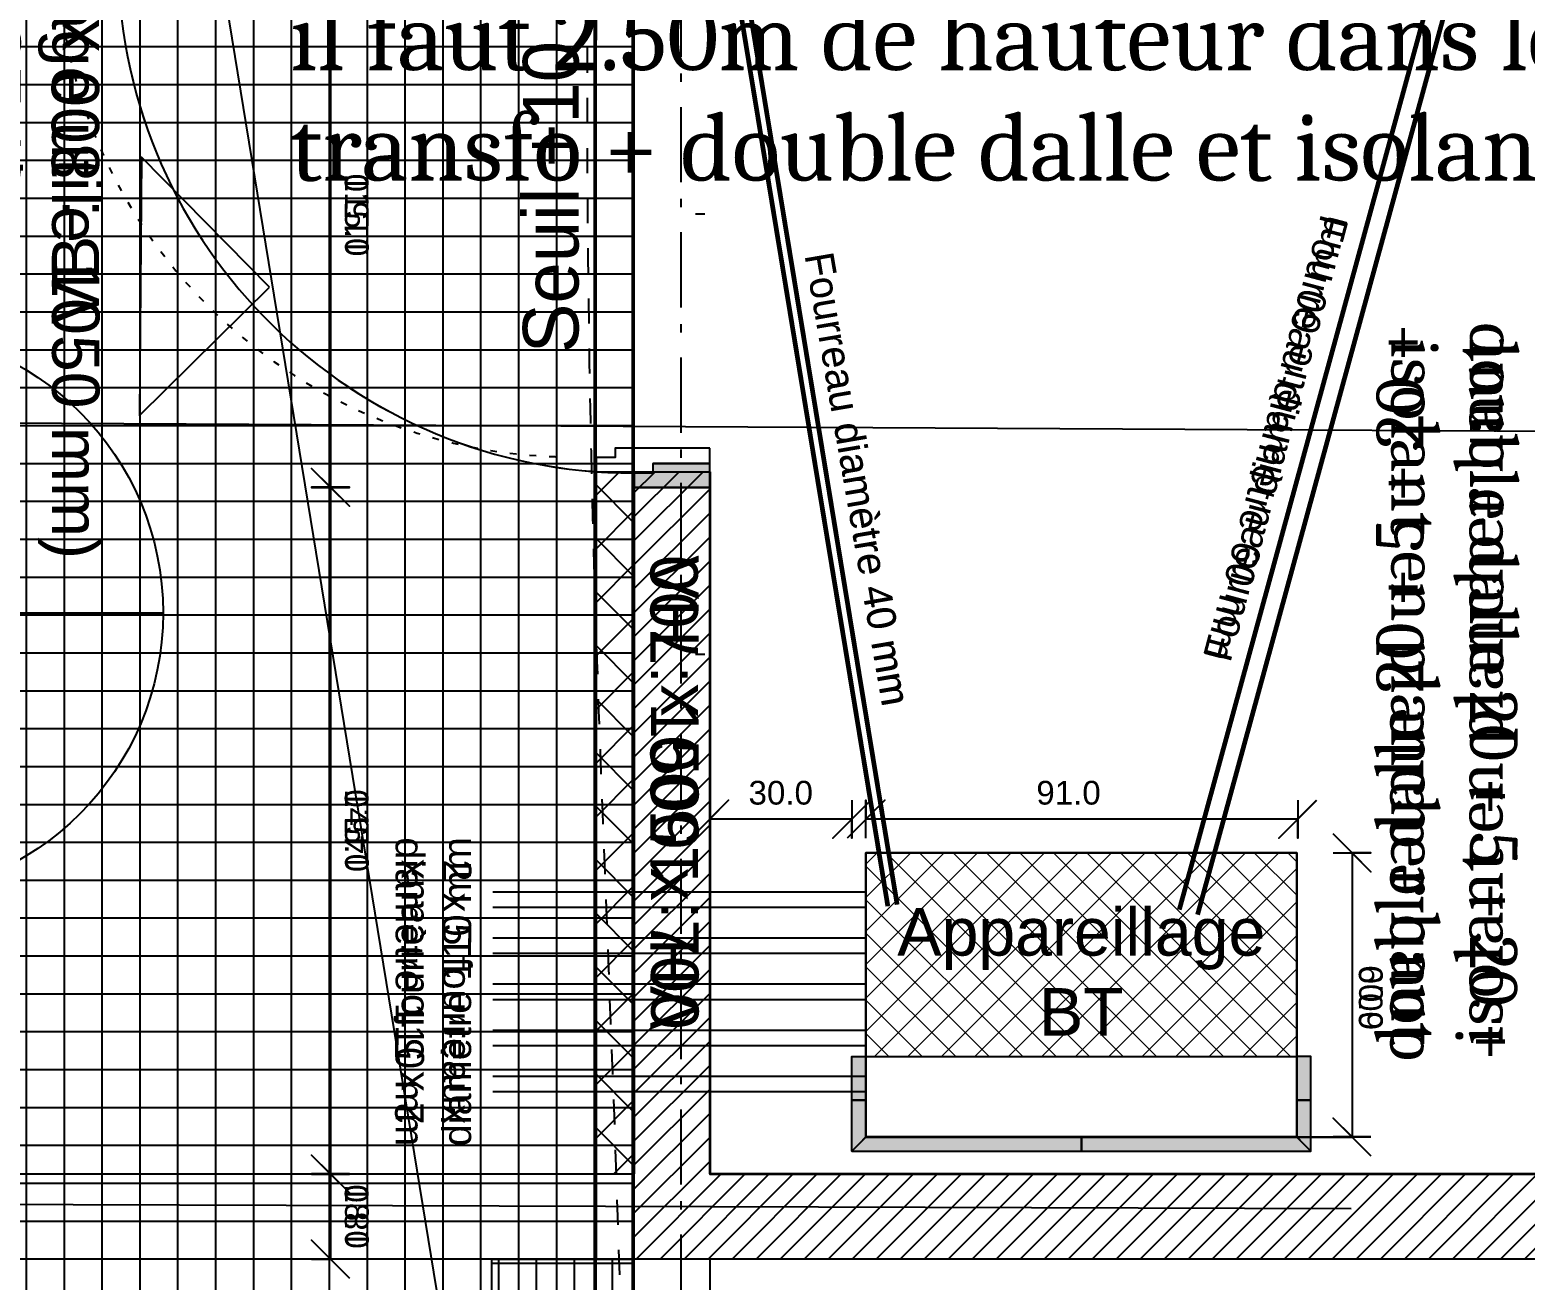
# Model space of a CAD drawing. Extents: x -594 to 29166, y -5797 to 14313.
# Drawn here: x 3703.4 to 4019.2, y 4562.3 to 4826.3 of the extents above; entities that cross this region are included whole.
import ezdxf
from ezdxf.lldxf.tags import DXFTag

# ---------------------------------------------------------------- set-up
doc = ezdxf.new("R2010")
doc.units = 0
for name, pattern in [('CACHE2', [4.7625, 3.175, -1.5875]), ('prlm_ef', [0.165, 0.1, -0.065]), ('Style de ligne -15', [2.08328, 1.25, -0.41656, 0.13886, -0.27786]), ('Style de ligne -18', [0.164042, 0.054681, -0.109361]), ('Style de ligne -6', [1.04164, 0.625, -0.20828, 0.06943, -0.13893]), ('VW-01', [0.41656, 0.20828, -0.20828])]:
    doc.linetypes.add(name, pattern=pattern)
doc.layers.get('0').update_dxf_attribs({"color": 252})
for name, color, linetype, lineweight in [('01_poutres', 252, 'Continuous', 20), ('_GAZELEC-RESERVATION 2', 6, 'Continuous', 18), ('B BATI-structure', 252, 'VW-01', 18)]:
    doc.layers.add(name, color=color, linetype=linetype, lineweight=lineweight)
for name, color, linetype in [('01_texte', 252, 'Continuous'), ('A SITE', 252, 'Continuous'), ('B GÈnÈral_Hatch', 252, 'Continuous'), ('B Général', 252, 'Continuous'), ('C ANNOTATIONS-cotation', 252, 'Continuous'), ('C ANNOTATIONS-niveaux', 252, 'Continuous'), ('C ANNOTATIONS-prestations', 252, 'Continuous'), ('C ANNOTATIONS-texte', 252, 'Continuous'), ('prlm-BA', 252, 'Continuous'), ('prlm-MOD', 64, 'Continuous'), ('prlm-MOD-EL', 190, 'Continuous'), ('prlm-VRD', 252, 'Continuous'), ('SA - AEP-réso', 252, 'Continuous'), ('SA - CAB-réso', 252, 'Continuous'), ('SA - EDF-réso', 252, 'Texte-BT')]:
    doc.layers.add(name, color=color, linetype=linetype)
doc.layers.add('prlm-ZEROPLOT', color=254, linetype='Continuous', plot=False)
doc.styles.add('Arial', font='arial.ttf')
doc.styles.add('Cambria (bold italic)', font='cambriaz.ttf')
doc.styles.add('Eurostile', font='')
doc.styles.add('Lignes', font='arial.ttf', dxfattribs={"height": 0.35})
doc.styles.add('prlm-mod', font='cambriaz.ttf', dxfattribs={"height": 18})
doc.styles.add('Standard 200', font='arial.ttf', dxfattribs={"height": 0.4})
doc.styles.add('texte courant 100', font='arial.ttf', dxfattribs={"height": 25})
doc.styles.get('Eurostile').set_extended_font_data('Eurostile')
tags = doc.linetypes.add('Texte-BT', pattern='A,5,-0.25,["BT",Lignes,S=1,R=0,X=0,Y=-0.18],-1.25', length=6.5).pattern_tags.tags
tags[15:16] = [DXFTag(74, 4), DXFTag(75, 0), DXFTag(340, '0'), DXFTag(46, 0.0), DXFTag(50, 0.0), DXFTag(44, 0.0), DXFTag(45, 0.0)]
tags[4:5] = [DXFTag(74, 4), DXFTag(75, 0), DXFTag(340, '0'), DXFTag(46, 0.0), DXFTag(50, 0.0), DXFTag(44, 0.0), DXFTag(45, 0.0)]
tags = doc.linetypes.add('Texte-HT', pattern='A,5,-0.25,["HT",Lignes,S=1,R=0,X=0,Y=-0.18],-1.25', length=6.5).pattern_tags.tags
tags[15:16] = [DXFTag(74, 4), DXFTag(75, 0), DXFTag(340, '0'), DXFTag(46, 0.0), DXFTag(50, 0.0), DXFTag(44, 0.0), DXFTag(45, 0.0)]
tags[4:5] = [DXFTag(74, 4), DXFTag(75, 0), DXFTag(340, '0'), DXFTag(46, 0.0), DXFTag(50, 0.0), DXFTag(44, 0.0), DXFTag(45, 0.0)]
pattern_1 = [(45, (0, 0), (2.4253472, -2.6458333), [])]

# ---------------------------------------------------------------- blocks, each defined once
blk = doc.blocks.new('A n0.Groupe-16-1')
at = {"layer": 'C ANNOTATIONS-prestations'}
for p, q in [((3849.29, 4855.45), (3884.57, 4641.28)), ((3851.26, 4855.78), (3886.54, 4641.6)), ((4005.17, 4855.97), (3946.14, 4640.54)), ((4009.03, 4854.91), (3950, 4639.48)), ((3766.85, 4844.51), (3766.85, 4729.91)), ((3846.95, 4734.71), (3834.95, 4734.71)), ((3834.95, 4734.71), (3834.95, 4732.71)), ((3846.95, 4729.71), (3846.95, 4734.71)), ((3834.95, 4732.71), (3830.95, 4732.71)), ((3830.95, 4732.71), (3830.95, 4729.71)), ((3766.85, 4729.51), (3766.85, 4584.91)), ((3830.95, 4729.71), (3846.95, 4729.71)), ((3876.75, 4659.64), (3847.15, 4659.64)), ((3970.95, 4659.64), (3879.95, 4659.64)), ((3879.95, 4652.52), (3879.95, 4592.52)), ((3970.95, 4592.52), (3970.95, 4652.52)), ((3982.62, 4652.52), (3982.62, 4592.52)), ((3879.95, 4644.24), (3801.14, 4644.24)), ((3879.95, 4640.98), (3801.14, 4640.98)), ((3879.95, 4634.5), (3801.14, 4634.5)), ((3879.95, 4631.24), (3801.14, 4631.24)), ((3879.95, 4624.77), (3801.14, 4624.77)), ((3879.95, 4621.51), (3801.14, 4621.51)), ((3879.95, 4615.03), (3801.14, 4615.03)), ((3879.95, 4611.77), (3801.14, 4611.77)), ((3876.95, 4600.27), (3876.95, 4609.52)), ((3876.95, 4609.52), (3878.45, 4609.52)), ((3878.45, 4609.52), (3879.95, 4609.52)), ((3879.95, 4609.52), (3879.95, 4600.27)), ((3972.45, 4609.52), (3970.95, 4609.52)), ((3970.95, 4609.52), (3970.95, 4600.27)), ((3973.95, 4609.52), (3972.45, 4609.52)), ((3973.95, 4600.27), (3973.95, 4609.52)), ((3879.95, 4605.3), (3801.14, 4605.3)), ((3879.95, 4602.04), (3801.14, 4602.04)), ((3876.95, 4589.52), (3876.95, 4600.27)), ((3879.95, 4600.27), (3879.95, 4592.52)), ((3970.95, 4600.27), (3970.95, 4592.52)), ((3973.95, 4589.52), (3973.95, 4600.27)), ((3879.95, 4592.52), (3878.45, 4591.02)), ((3879.95, 4592.52), (3878.45, 4591.02)), ((3925.45, 4592.52), (3879.95, 4592.52)), ((3879.95, 4592.52), (3982.62, 4592.52)), ((3970.95, 4592.52), (3925.45, 4592.52)), ((3972.45, 4591.02), (3970.95, 4592.52)), ((3970.95, 4592.52), (3972.45, 4591.02)), ((3878.45, 4591.02), (3876.95, 4589.52)), ((3878.45, 4591.02), (3876.95, 4589.52)), ((3876.95, 4589.52), (3925.45, 4589.52)), ((3925.45, 4589.52), (3973.95, 4589.52)), ((3973.95, 4589.52), (3972.45, 4591.02)), ((3972.45, 4591.02), (3973.95, 4589.52)), ((3766.85, 4584.51), (3766.85, 4566.91)), ((4246.95, 4584.71), (3846.95, 4584.71))]:
    blk.add_line(p, q, dxfattribs=at)
at = {"layer": 'C ANNOTATIONS-prestations', "flags": 128}
for points in [[(3846.95, 5002.71), (4264.95, 5002.71), (4264.95, 4566.71), (3846.95, 4566.71), (3846.95, 4536.71), (3830.95, 4536.71), (3830.95, 4729.71), (3846.95, 4729.71), (3846.95, 4584.71), (4246.95, 4584.71), (4246.95, 4984.71), (3846.95, 4984.71), (3846.95, 4844.71), (3830.95, 4844.71), (3830.95, 5032.94), (3846.95, 5032.94), (3846.95, 5002.71)], [(3770.85, 4729.71), (3762.85, 4729.71), (3766.85, 4729.71), (3762.85, 4733.71), (3770.85, 4725.71)], [(3762.85, 4729.71), (3770.85, 4729.71), (3766.85, 4729.71), (3770.85, 4725.71), (3762.85, 4733.71)], [(3846.95, 4655.64), (3846.95, 4663.64), (3846.95, 4659.64), (3850.95, 4663.64), (3842.95, 4655.64)], [(3876.95, 4663.64), (3876.95, 4655.64), (3876.95, 4659.64), (3872.95, 4655.64), (3880.95, 4663.64)], [(3879.95, 4655.64), (3879.95, 4663.64), (3879.95, 4659.64), (3883.95, 4663.64), (3875.95, 4655.64)], [(3971.15, 4663.64), (3971.15, 4655.64), (3971.15, 4659.64), (3967.15, 4655.64), (3975.15, 4663.64)], [(3978.62, 4652.52), (3986.62, 4652.52), (3982.62, 4652.52), (3986.62, 4648.52), (3978.62, 4656.52)], [(3986.62, 4592.52), (3978.62, 4592.52), (3982.62, 4592.52), (3978.62, 4596.52), (3986.62, 4588.52)], [(3770.85, 4584.71), (3762.85, 4584.71), (3766.85, 4584.71), (3762.85, 4588.71), (3770.85, 4580.71)], [(3762.85, 4584.71), (3770.85, 4584.71), (3766.85, 4584.71), (3770.85, 4580.71), (3762.85, 4588.71)], [(3770.85, 4566.71), (3762.85, 4566.71), (3766.85, 4566.71), (3762.85, 4570.71), (3770.85, 4562.71)]]:
    blk.add_lwpolyline(points, dxfattribs=at)
blk.add_lwpolyline([(3826.95, 4950.64, 0.408848), (3721.97, 4839.71, 0.408848), (3830.95, 4732.71)], format="xyb", dxfattribs=at)
for points in [[(3846.95, 4729.71), (3846.95, 4734.71), (3834.95, 4734.71), (3834.95, 4732.71), (3830.95, 4732.71), (3830.95, 4729.71)], [(3970.95, 4652.52), (3970.95, 4592.52), (3879.95, 4592.52), (3879.95, 4652.52)], [(3879.95, 4592.52), (3879.95, 4652.52), (3970.95, 4652.52), (3970.95, 4592.52)], [(3879.95, 4652.52), (3879.95, 4609.52), (3970.95, 4609.52), (3970.95, 4652.52)], [(3878.45, 4609.52), (3879.95, 4609.52), (3879.95, 4600.27), (3876.95, 4600.27), (3876.95, 4609.52)], [(3972.45, 4609.52), (3970.95, 4609.52), (3970.95, 4600.27), (3973.95, 4600.27), (3973.95, 4609.52)], [(3878.45, 4591.02), (3876.95, 4589.52), (3876.95, 4600.27), (3879.95, 4600.27), (3879.95, 4592.52)], [(3972.45, 4591.02), (3973.95, 4589.52), (3973.95, 4600.27), (3970.95, 4600.27), (3970.95, 4592.52)], [(3878.45, 4591.02), (3876.95, 4589.52), (3925.45, 4589.52), (3925.45, 4592.52), (3879.95, 4592.52)], [(3972.45, 4591.02), (3970.95, 4592.52), (3925.45, 4592.52), (3925.45, 4589.52), (3973.95, 4589.52)]]:
    blk.add_lwpolyline(points, close=True, dxfattribs=at)
at = {"layer": 'C ANNOTATIONS-prestations', "attachment_point": 5, "rotation": 90}
for s, insert, char_height, width, line_spacing_factor, style in [('Porte (passage utile 1050 mm)\\PCF 1h \\PVB : 800 x 600', (3696.31, 4810.05), 10.013, 207.2024, 1.002709, 'Arial'), ('double dalle 20 + 5 + 20 + isolant en plancher haut', (4002.65, 4686.52), 9.9931, 169.8741, 1.004714, 'Cambria (bold italic)'), ('VH : 1500 x 700', (3839.51, 4665.29), 10.013, 205, 1.002709, 'Arial'), ('2 x 5 fourreaux diamètre 110 mm', (3788.57, 4623.19), 6.0078, 73.2402, 1.002709, 'Arial')]:
    blk.add_mtext(s, dxfattribs=dict(at, insert=insert, char_height=char_height, width=width, line_spacing_factor=line_spacing_factor, style=style))
at = {"layer": 'C ANNOTATIONS-prestations', "line_spacing_factor": 1.002709, "style": 'Arial'}
for s, insert, char_height, attachment_point, rotation in [('115.0', (3772.4, 4787.21), 5.007, 5, 90), ('Fourreau diamètre 60 mm', (3951.09, 4694.05), 6.0078, 1, 75.1533), ('Fourreau diamètre 40 mm', (3872.96, 4779.8), 6.0078, 1, 279.7616), ('145.0', (3772.4, 4657.21), 5.007, 5, 90), ('60.0', (3986.59, 4621.94), 5.007, 5, 90), ('18.0', (3772.4, 4575.71), 5.007, 5, 90)]:
    blk.add_mtext(s, dxfattribs=dict(at, insert=insert, char_height=char_height, attachment_point=attachment_point, rotation=rotation))
at = {"layer": 'C ANNOTATIONS-prestations', "attachment_point": 5, "style": 'Arial'}
for s, insert, char_height, line_spacing_factor in [('30.0', (3861.95, 4665.19), 5.007, 1.002709), ('91.0', (3922.74, 4665.19), 5.007, 1.002709), ('Appareillage\\PBT', (3925.45, 4627.4), 10.013, 1.014169)]:
    blk.add_mtext(s, dxfattribs=dict(at, insert=insert, char_height=char_height, line_spacing_factor=line_spacing_factor))
blk = doc.blocks.new('A n0.Symbole-2 (2D)')
at = {"layer": 'B GÈnÈral_Hatch', "linetype": 'Continuous'}
h = blk.add_hatch(dxfattribs=at)
h.set_pattern_fill('02_ISOLANT', color=256, angle=180, style=0, pattern_type=2)
h.set_pattern_definition([(225, (0, 0), (5.65685, -5.65685), []), (315, (0, 0), (-5.65685, -5.65685), [])])
h.paths.add_polyline_path([(110.5, 4), (110.5, 12), (4.5, 12), (4.5, 4)])
h = blk.add_hatch(dxfattribs=at)
h.set_pattern_fill('50_BETON', color=256, style=0, pattern_type=2)
h.set_pattern_definition(pattern_1)
h.paths.add_polyline_path([(110.5, -12), (110.5, 4), (4.5, 4), (4.5, -12)])
at = {"layer": 'B Général', "linetype": 'Continuous'}
for p, q in [((4.5, 12), (4.5, -12)), ((110.5, 12), (4.5, 12)), ((110.5, 4), (4.5, 4)), ((110.5, -12), (4.5, -12))]:
    blk.add_line(p, q, dxfattribs=at)
at = {"layer": 'B Général', "linetype": 'Continuous', "lineweight": 35}
for p, q in [((110.5, 4), (4.5, 4)), ((110.5, -12), (4.5, -12))]:
    blk.add_line(p, q, dxfattribs=at)
at = {"layer": 'B Général', "linetype": 'Continuous', "flags": 128}
for points in [[(1.5, 21), (110.5, 21), (110.5, 17), (1.5, 17)], [(-105.5, -12), (-105.5, 8), (-107.5, 8), (-107.5, 12), (-110.5, 12), (-110.5, -12)], [(-0.5, -12), (-0.5, 8), (1.5, 8), (1.5, 12), (4.5, 12), (4.5, -12)]]:
    blk.add_lwpolyline(points, close=True, dxfattribs=at)
at = {"layer": 'B Général', "linetype": 'Style de ligne -18', "ltscale": 25.4}
blk.add_arc((1.6, 16.92), 108.98, 2.146, 179.4761, dxfattribs=at)
blk = doc.blocks.new('A n0.Groupe-32-1')
at = {"layer": 'B Général'}
blk.add_line((3611.49, 4703.18), (3731.49, 4703.18), dxfattribs=at)
blk.add_circle((3671.49, 4703.18), 60, dxfattribs=at)
at = {"layer": 'B Général', "char_height": 14.097, "attachment_point": 2, "rotation": 0, "line_spacing_factor": 0.895453, "style": 'Eurostile'}
for s, insert in [('-0,23', (3671.82, 4724.78)), ('220.27\\PNgf', (3671.49, 4700.56))]:
    blk.add_mtext(s, dxfattribs=dict(at, insert=insert))
blk = doc.blocks.new('A n0.Groupe-35-1')
at = {"layer": 'B Général', "linetype": 'VW-01', "ltscale": 25.4, "flags": 128}
blk.add_lwpolyline([(3822.78, 5152.46), (3822.78, 5174.37, 0.122759), (3492.65, 4670.81)], format="xyb", dxfattribs=at)
at = {"layer": 'B Général', "linetype": 'VW-01', "ltscale": 25.4}
blk.add_rational_spline([(3822.95, 5152.62), (3606.32, 4947.5), (3507.87, 4665.87), (3459.19, 4503.68), (3410.5, 4341.49), (3406.73, 4324.94), (3402.97, 4308.39), (3612.96, 4308.39), (3822.95, 4308.39), (3822.55, 5140.52), (3822.95, 5152.62)], [1, 0.971765738928, 1, 1, 1, 1, 1, 1, 1, 1, 1], degree=2, knots=[0, 0, 0, 1, 1, 2, 2, 3, 3, 4, 4, 5, 5, 5], dxfattribs=at)
blk = doc.blocks.new('A$C380262B1')
at = {"layer": 'SA - AEP-réso', "ltscale": 100, "elevation": 0, "flags": 128}
blk.add_lwpolyline([(-4922.31, 1316.05), (-4112.36, 1313.46)], dxfattribs=at)
at = {"layer": 'SA - CAB-réso', "elevation": 0, "flags": 128}
blk.add_lwpolyline([(-3314.59, 2281.48), (-3563.97, 2289.01, 0.326975), (-4699.13, 1338.75, 0.484482), (-4609.38, 1232.65), (-4051.62, 1230.86)], format="xyb", dxfattribs=at)
at = {"layer": 'SA - EDF-réso', "linetype": 'Texte-HT', "ltscale": 75, "elevation": 0, "flags": 128}
blk.add_lwpolyline([(-4753.88, 1481.32), (-4015.66, 1477.37)], dxfattribs=at)
blk = doc.blocks.new('A n0.A$C1B933CC4')
at = {"layer": '01_poutres', "color": 0, "flags": 128}
blk.add_lwpolyline([(-1499.02, -531.36), (-1553.52, -531.36), (-1349.92, 146.89), (-1349.87, 147.06, -0.130817), (-988.01, 680.37), (-988.01, 613.11, 0.121314), (-1302.36, 131.45), (-1352.2, -34.59), (-1364.14, -82.05)], format="xyb", close=True, dxfattribs=at)
at = {"layer": '01_texte', "color": 0}
blk.add_lwpolyline([(-1123.27, 507.98), (-919.1, -740.69)], dxfattribs=at)
blk = doc.blocks.new('xi.transfo')
at = {"layer": 'prlm-MOD', "linetype": 'Continuous', "lineweight": 20}
blk.add_hatch(color=9, dxfattribs=at).paths.add_polyline_path([(255, -400), (250, -400), (250, -412), (252, -412), (252, -416), (255, -416)], flags=0)
at = {"layer": 'prlm-MOD-EL', "linetype": 'Continuous', "lineweight": 20}
for points in [[(375.19, -274.5), (375.19, -276), (384.44, -276), (384.44, -273), (375.19, -273)], [(393.69, -274.5), (395.19, -273), (384.44, -273), (384.44, -276), (392.19, -276)], [(393.69, -274.5), (392.19, -276), (392.19, -321.5), (395.19, -321.5), (395.19, -273)], [(393.69, -368.5), (395.19, -370), (395.19, -321.5), (392.19, -321.5), (392.19, -367)], [(375.19, -368.5), (375.19, -367), (384.44, -367), (384.44, -370), (375.19, -370)], [(393.69, -368.5), (395.19, -370), (384.44, -370), (384.44, -367), (392.19, -367)]]:
    blk.add_hatch(color=250, dxfattribs=at).paths.add_polyline_path(points, flags=0)
h = blk.add_hatch(dxfattribs=at)
h.set_pattern_fill('GRILLE_5X5_DIAGONALE_0002', color=256, style=0, pattern_type=2)
h.set_pattern_definition([(45, (-3667.0463, -4188.3633), (-3.535534, 3.535534), []), (135, (-3667.0463, -4188.3633), (3.535534, 3.535534), [])])
h.paths.add_polyline_path([(332.19, -367), (375.19, -367), (375.19, -276), (332.19, -276)], flags=0)
at = {"color": 4, "linetype": 'Continuous', "lineweight": -3}
blk.add_line((400, 0), (400, -400), dxfattribs=at)
at = {"linetype": 'Continuous'}
blk.add_line((255, -416), (255, -400), dxfattribs=at)
blk.add_line((255, -416), (255, -400), dxfattribs=at)
for points in [[(332.19, -268.33), (332.19, -260.33), (332.19, -264.33), (336.19, -260.33), (328.19, -268.33)], [(392.19, -260.33), (392.19, -268.33), (392.19, -264.33), (388.19, -268.33), (396.19, -260.33)], [(321.07, -275.8), (329.07, -275.8), (325.07, -275.8), (329.07, -279.8), (321.07, -271.8)], [(329.07, -367), (321.07, -367), (325.07, -367), (321.07, -363), (329.07, -371)], [(321.07, -370), (329.07, -370), (325.07, -370), (329.07, -374), (321.07, -366)], [(329.07, -400), (321.07, -400), (325.07, -400), (321.07, -396), (329.07, -404)], [(255, -476.1), (255, -484.1), (255, -480.1), (251, -484.1), (259, -476.1)], [(255, -484.1), (255, -476.1), (255, -480.1), (259, -476.1), (251, -484.1)], [(400, -476.1), (400, -484.1), (400, -480.1), (396, -484.1), (404, -476.1)], [(400, -484.1), (400, -476.1), (400, -480.1), (404, -476.1), (396, -484.1)], [(418, -476.1), (418, -484.1), (418, -480.1), (414, -484.1), (422, -476.1)]]:
    blk.add_lwpolyline(points)
at = {"layer": 'prlm-MOD', "color": 0}
for p, q in [((332.19, -264.33), (392.19, -264.33)), ((325.07, -276), (325.07, -367)), ((325.07, -370.2), (325.07, -399.8)), ((140.2, -480.1), (254.8, -480.1)), ((255.2, -480.1), (399.8, -480.1)), ((400.2, -480.1), (417.8, -480.1))]:
    blk.add_line(p, q, dxfattribs=at)
at = {"layer": 'prlm-MOD', "linetype": 'Continuous'}
for p, q in [((255, -400), (250, -400)), ((250, -400), (250, -412)), ((250, -412), (252, -412)), ((252, -412), (252, -416)), ((252, -416), (255, -416))]:
    blk.add_line(p, q, dxfattribs=at)
at = {"layer": 'prlm-MOD', "linetype": 'Continuous', "lineweight": -3}
blk.add_lwpolyline([(-18, -400), (-18, 18), (418, 18), (418, -400), (448, -400), (448, -416), (255, -416), (255, -400), (400, -400), (400, 0), (0, 0), (0, -400), (140, -400), (140, -416), (-48.23, -416), (-48.23, -400), (-18, -400)], dxfattribs=at)
at = {"layer": 'prlm-MOD', "color": 7, "linetype": 'prlm_ef', "const_width": 1}
for points in [[(129.8, -237.92), (345.24, -296.95)], [(128.75, -241.78), (344.18, -300.81)], [(128.94, -395.69), (343.11, -360.41)], [(129.26, -397.66), (343.44, -362.38)]]:
    blk.add_lwpolyline(points, dxfattribs=at)
at = {"layer": 'prlm-MOD', "linetype": 'Continuous'}
blk.add_arc((143, -416), 109, 182.1031, 0, dxfattribs=at)
at = {"layer": 'prlm-MOD-EL', "linetype": 'Continuous'}
for p, q in [((392.19, -367), (392.19, -264.33)), ((384.44, -273), (375.19, -273)), ((375.19, -273), (375.19, -274.5)), ((375.19, -274.5), (375.19, -276)), ((395.19, -273), (384.44, -273)), ((393.69, -274.5), (392.19, -276)), ((392.19, -276), (393.69, -274.5)), ((395.19, -273), (393.69, -274.5)), ((393.69, -274.5), (395.19, -273)), ((395.19, -321.5), (395.19, -273)), ((392.19, -276), (332.19, -276)), ((375.19, -276), (384.44, -276)), ((384.44, -276), (392.19, -276)), ((392.19, -276), (392.19, -321.5)), ((392.19, -321.5), (392.19, -367)), ((395.19, -370), (395.19, -321.5)), ((332.19, -367), (392.19, -367)), ((375.19, -368.5), (375.19, -367)), ((375.19, -367), (384.44, -367)), ((375.19, -370), (375.19, -368.5)), ((384.44, -367), (392.19, -367)), ((392.19, -367), (393.69, -368.5)), ((392.19, -367), (393.69, -368.5)), ((393.69, -368.5), (395.19, -370)), ((393.69, -368.5), (395.19, -370)), ((384.44, -370), (375.19, -370)), ((395.19, -370), (384.44, -370))]:
    blk.add_line(p, q, dxfattribs=at)
at = {"layer": 'prlm-MOD-EL', "linetype": 'CACHE2', "ltscale": 0.02}
for p, q in [((340.47, -367), (340.47, -445.81, 0)), ((343.73, -367), (343.73, -445.81, 0)), ((350.21, -367), (350.21, -445.81, 0)), ((353.47, -367), (353.47, -445.81, 0)), ((359.95, -367), (359.95, -445.81, 0)), ((363.21, -367), (363.21, -445.81, 0)), ((369.68, -367), (369.68, -445.81, 0)), ((372.94, -367), (372.94, -445.81, 0)), ((379.42, -367), (379.42, -445.81, 0)), ((382.68, -367), (382.68, -445.81, 0))]:
    blk.add_line(p, q, dxfattribs=at)
at = {"layer": 'prlm-MOD-EL', "linetype": 'Continuous', "flags": 128}
for points in [[(332.19, -276), (392.19, -276), (392.19, -367), (332.19, -367)], [(392.19, -367), (332.19, -367), (332.19, -276), (392.19, -276)], [(332.19, -367), (375.19, -367), (375.19, -276), (332.19, -276)]]:
    blk.add_lwpolyline(points, close=True, dxfattribs=at)
at = {"layer": 'prlm-MOD', "insert": (298.19, -244.3), "char_height": 10, "width": 169.8741, "attachment_point": 5, "style": 'prlm-mod'}
blk.add_mtext('double dalle 20 + 5 + 20 + isolant en plancher haut', dxfattribs=at)
at = {"layer": 'prlm-MOD', "color": 0, "char_height": 5, "attachment_point": 5, "style": 'Arial'}
for s, insert in [('\\A1;60.0', (362.77, -260.37)), ('\\A1;115.0', (197.5, -474.56)), ('\\A1;145.0', (327.5, -474.56)), ('\\A1;18.0', (409, -474.56))]:
    blk.add_mtext(s, dxfattribs=dict(at, insert=insert))
at = {"layer": 'prlm-MOD', "color": 7, "char_height": 6, "attachment_point": 1, "style": 'texte courant 100'}
for s, insert, rotation in [('Fourreau diamètre 60 mm', (198.6, -265.02, 0), 345.1533), ('Fourreau diamètre 40 mm', (204.93, -374.08, 0), 9.7616)]:
    blk.add_mtext(s, dxfattribs=dict(at, insert=insert, rotation=rotation))
at = {"layer": 'prlm-MOD', "color": 0, "char_height": 5, "attachment_point": 5, "rotation": 90, "style": 'Arial'}
for s, insert in [('\\A1;91.0', (319.53, -324.21)), ('\\A1;30.0', (319.53, -385))]:
    blk.add_mtext(s, dxfattribs=dict(at, insert=insert))
at = {"layer": 'prlm-MOD', "char_height": 10, "width": 207.2024, "attachment_point": 5, "rotation": 360, "style": 'Standard 200'}
for s, insert in [('\\A1;VH : 1500 x 700', (319.42, -407.44)), ('\\A1;Porte (passage utile 1050 mm)\\PCF 1h \\PVB : 800 x 600', (174.66, -550.64))]:
    blk.add_mtext(s, dxfattribs=dict(at, insert=insert))
at = {"layer": 'prlm-MOD', "color": 7, "insert": (361.52, -458.38, 0), "char_height": 6, "width": 73.2402, "attachment_point": 5, "style": 'texte courant 100'}
blk.add_mtext('2 x 5 fourreaux diamètre 110 mm', dxfattribs=at)
at = {"layer": 'prlm-MOD-EL', "color": 7, "linetype": 'Continuous', "insert": (357.32, -321.5), "char_height": 10, "attachment_point": 5, "rotation": 90, "line_spacing_factor": 1.011429, "style": 'Arial'}
blk.add_mtext('{Appareillage\\PBT}', dxfattribs=at)

msp = doc.modelspace()

# ---------------------------------------------------------------- hatches: boundary and pattern name
at = {"layer": '_GAZELEC-RESERVATION 2'}
h = msp.add_hatch(dxfattribs=at)
h.set_pattern_fill('ANSI31', color=256)
h.paths.add_polyline_path([(6240.276, 4043.45), (6240.276, 4013.45), (6250.276, 4013.45), (6250.276, 4043.389)], flags=17)
h.paths.add_polyline_path([(4612.005, 4574.465), (4612.005, 4504.465), (4622.005, 4504.465), (4622.005, 4574.465)])
h.paths.add_polyline_path([(4843.196, 4114.016), (4843.196, 4054.016), (4853.196, 4054.016), (4853.196, 4114.016)], flags=17)
h.paths.add_polyline_path([(4612.334, 4119.103), (4542.334, 4119.103), (4542.334, 4109.103), (4612.334, 4109.103)], flags=17)
h.paths.add_polyline_path([(4632.334, 4119.103), (4692.334, 4119.103), (4692.334, 4109.103), (4632.334, 4109.103)], flags=17)
h.paths.add_polyline_path([(3831.81, 3316.389), (3831.81, 3376.389), (3841.81, 3376.389), (3841.81, 3316.389)], flags=17)
h.paths.add_polyline_path([(6846.048, 4475.589), (6886.048, 4475.589), (6914.332, 4503.873), (6921.403, 4496.802), (6890.19, 4465.589), (6846.048, 4465.589)])
h.paths.add_polyline_path([(4563.065, 4653.475), (4503.065, 4653.475), (4503.065, 4663.475), (4563.065, 4663.475)])
edge = h.paths.add_edge_path()
edge.add_line((6846.532, 3965.403), (6886.532, 3965.403))
edge.add_line((6886.532, 3965.403), (6914.816, 3937.118))
edge.add_line((6914.816, 3937.118), (6921.888, 3944.189))
edge.add_line((6921.888, 3944.189), (6890.674, 3975.403))
edge.add_line((6846.552, 3965.403), (6846.552, 3975.403))
edge.add_line((6846.552, 3975.403), (6890.674, 3975.403))
edge.add_line((6227.888, 4391.389), (6237.888, 4391.389))
edge.add_line((6237.888, 4391.389), (6237.906, 4421.389))
edge.add_line((6237.906, 4421.389), (6247.906, 4421.389))
edge.add_line((6247.906, 4421.389), (6248.002, 4391.513))
edge.add_line((6248.002, 4391.513), (6237.888, 4391.576))
edge.add_line((5205.038, 4391.389), (5215.038, 4391.389))
edge.add_line((5215.038, 4391.389), (5215.038, 4421.389))
edge.add_line((5215.038, 4421.389), (5225.038, 4421.389))
edge.add_line((5225.038, 4421.389), (5225.038, 4391.389))
edge.add_line((5225.038, 4391.389), (5215.038, 4391.389))
edge.add_line((3523.835, 2610.903), (3603.835, 2610.903))
edge.add_line((3603.835, 2610.903), (3603.835, 2600.903))
edge.add_line((3603.835, 2600.903), (3523.817, 2600.903))
edge.add_line((3523.817, 2600.903), (3523.817, 2610.903))
at = {"layer": 'B GÈnÈral_Hatch', "linetype": 'Continuous'}
h = msp.add_hatch(dxfattribs=at)
h.set_pattern_fill('02_ISOLANT', color=256, angle=45, style=0, pattern_type=2)
h.set_pattern_definition([(90, (3694.627, 4598.767), (-8, -4e-16), []), (180, (3694.627, 4598.767), (1e-15, 8), [])])
edge = h.paths.add_edge_path()
edge.add_line((3830.951, 3995.028), (3281.443, 3995.028))
edge.add_line((3281.443, 3995.028), (3420.821, 4459.345))
edge.add_line((3420.821, 4459.345), (3485.04, 4673.28))
edge.add_line((3485.04, 4673.28), (3485.099, 4673.447))
edge.add_arc((4668.41, 4260.1), 1253.428, 131.932559, 160.744944, ccw=False)
edge.add_line((3830.8, 5192.565), (3830.951, 5181.847))
edge.add_line((3830.951, 5181.847), (3830.951, 3995.028))
h = msp.add_hatch(dxfattribs=at)
h.set_pattern_fill('02_ISOLANT', color=256, angle=90, style=0, pattern_type=2)
h.set_pattern_definition([(135, (0, 0), (-5.656854, -5.656854), []), (225, (0, 0), (-5.656854, 5.656854), [])])
h.paths.add_polyline_path([(3822.951, 4584.715), (3830.951, 4584.715), (3830.951, 4733.009), (3822.951, 4733.009)])
h = msp.add_hatch(dxfattribs=at)
h.set_pattern_fill('50_BETON', color=256, style=0, pattern_type=2)
h.set_pattern_definition(pattern_1)
h.paths.add_polyline_path([(3830.951, 4566.715), (3846.951, 4584.715), (3846.951, 4733.009), (3830.951, 4733.009)])
h = msp.add_hatch(dxfattribs=at)
h.set_pattern_fill('50_BETON', color=256, style=0, pattern_type=2)
h.set_pattern_definition(pattern_1)
h.paths.add_polyline_path([(3846.951, 4584.715), (3830.951, 4566.715), (4264.951, 4566.715), (4246.951, 4584.715)])
h = msp.add_hatch(dxfattribs=at)
h.set_pattern_fill('02_ISOLANT', color=256, angle=45, style=0, pattern_type=2)
h.set_pattern_definition([(90, (3954.38, 4285.842), (-8, -4e-16), []), (180, (3954.38, 4285.842), (1e-15, 8), [])])
h.paths.add_polyline_path([(3800.951, 4566.715), (3830.951, 4566.715), (3830.951, 3995.028), (3800.951, 3995.028)])

# ---------------------------------------------------------------- linework, layer by layer
at = {"layer": 'A SITE', "linetype": 'Style de ligne -15', "lineweight": 50, "ltscale": 25.4}
msp.add_open_spline([(4176.46, 5442.268), (4369.672, 5480.305), (4562.883, 5518.342), (4903.036, 5519.771), (5243.188, 5521.2), (5979.862, 5524.644), (6716.536, 5528.089), (7278.196, 5527.681), (7839.856, 5527.273), (8021.336, 5527.044), (8202.816, 5526.815), (8808.176, 5525.356), (9413.535, 5523.896), (10716.351, 5525.293), (12019.166, 5526.69), (12242.597, 5526.219), (12466.029, 5525.748), (12816.588, 5520.962), (13167.148, 5516.176), (13202.673, 5616.323), (13238.199, 5716.47), (13267.888, 5802.201), (13297.577, 5887.932), (13327.266, 5973.663), (13356.956, 6059.395), (13408.406, 6207.964), (13459.856, 6356.533), (13477.006, 6406.056), (13494.156, 6455.579), (13528.564, 6560.212), (13562.972, 6664.845), (13573.344, 6696.386), (13583.716, 6727.928), (13599.145, 6774.844), (13614.573, 6821.761), (13678.898, 7117.445), (13743.224, 7413.129), (13957.444, 7453.65), (14171.664, 7494.171), (14164.331, 7534.454), (14156.998, 7574.738), (14190.699, 7584.189), (14224.399, 7593.639), (14227.546, 7586.876), (14230.693, 7580.113), (14293.316, 7599.076), (14355.939, 7618.039), (14360.336, 7603.518), (14364.733, 7588.998), (14537.195, 7591.453), (14709.721, 7640.319), (14664.801, 7789.364), (14619.881, 7938.41), (15047.101, 8062.384), (15474.322, 8186.358), (15686.72, 8247.996), (15899.118, 8309.635), (15904.181, 8311.166), (15909.244, 8312.698), (15908.246, 8315.995), (15907.249, 8319.292), (17672.664, 8849.185), (19438.079, 9379.077), (19648.946, 9442.842), (19859.814, 9506.606), (20255.35, 9309.74), (20650.886, 9112.874), (20960.83, 8222.926), (21270.775, 7332.978), (21180.205, 7304.155), (21089.635, 7275.333), (21163.082, 7017.584), (21236.529, 6759.834), (21251.591, 6763.9), (21266.653, 6767.967), (21275.663, 6734.59), (21284.674, 6701.213), (21269.902, 6697.225), (21255.13, 6693.238), (21270.029, 6638.047), (21284.928, 6582.856), (21291.188, 6584.546), (21297.447, 6586.236), (21305.995, 6495.046), (21402.881, 6506.774), (21487.346, 6527.117), (21571.811, 6547.461), (21569.541, 6559.077), (21567.271, 6570.694), (21604.983, 6578.638), (21642.694, 6586.582), (21649.991, 6549.244), (21657.287, 6511.906), (21652.493, 6510.896), (21647.699, 6509.886), (21807.598, 5746.172), (21967.496, 4982.457), (21977.291, 4938.62), (21987.086, 4894.782), (22015.78, 4743.898), (22044.474, 4593.013), (22063.498, 4473.154), (22082.523, 4353.295), (22101.178, 4237.725), (22119.832, 4122.156), (22124.345, 4087.384), (22128.858, 4052.612), (22138.67, 3933.295), (22148.483, 3813.978), (22152.899, 3687.239), (22157.316, 3560.501), (22156.076, 3368.858), (22154.837, 3177.215), (22152.199, 3078.787), (22149.562, 2980.358), (22145.456, 2863.605), (22141.35, 2746.851), (22132.85, 2586.185), (22124.349, 2425.518), (22087.732, 1950.646), (22051.116, 1475.773), (21993.933, 847.273), (21936.75, 218.773), (21915.729, 183.154), (21894.709, 147.536), (21213.23, 141.566), (20531.75, 135.597), (20529.704, 160.058), (20527.657, 184.52), (20322.852, 176.691), (20118.047, 168.862), (19882.166, 159.845), (19646.285, 150.828), (19256.888, 145.182), (18867.491, 139.536), (18773.401, -158.054), (18679.311, -455.644), (18604.53, -1398.289), (18529.749, -2340.935), (18635.053, -2777.585), (18740.357, -3214.234), (18588.756, -3295.853), (18437.156, -3377.471), (18384.511, -3407.387), (18331.865, -3437.302), (18280.613, -3484.556), (18229.362, -3531.809), (18125.267, -3688.349), (18021.173, -3844.888), (17973.144, -3961.195), (17925.114, -4077.502), (17903.66, -4188.267), (17882.205, -4299.032), (17853.831, -4428.724), (17825.458, -4558.416), (17795.321, -4816.052), (17765.184, -5073.687), (17828.426, -5320.212), (17891.667, -5566.736), (16164.839, -5333.52), (14438.011, -5100.304), (14043.046, -5030.624), (13648.082, -4960.944), (13506.144, -4936.079), (13364.206, -4911.213), (13220.848, -4883.357), (13077.49, -4855.501), (12791.937, -4799.706), (12506.383, -4743.912), (12128.349, -4679.679), (11750.314, -4615.447), (11530.967, -4571.296), (11311.619, -4527.146), (10549.503, -4375.437), (9787.387, -4223.728), (9847.498, -3981.593), (9907.609, -3739.459), (9806.225, -3461.39), (9704.841, -3183.322), (9715.187, -3083.784), (9725.532, -2984.247), (9824.047, -2441.958), (9922.562, -1899.67), (9651.72, -1701.167), (9380.878, -1502.664), (9447.608, -1104.825), (9514.339, -706.985), (9834.998, -611.033), (10155.657, -515.081), (10247.114, 11.583), (10338.572, 538.246), (10143.199, 564.034), (9947.826, 589.823), (9948.48, 594.78), (9949.134, 599.737), (9614.75, 638.685), (9280.365, 677.634), (8737.859, 744.574), (8195.353, 811.514), (7103.907, 948.262), (6012.462, 1085.009), (5516.207, 1145.917), (5019.951, 1206.825), (4567.057, 1262.265), (4114.163, 1317.705), (4102.18, 1307.409), (4090.197, 1297.113), (3869.944, 1322.11), (3649.69, 1347.106), (3455.22, 1370.405), (3260.751, 1393.703), (3258.524, 1373.559), (3256.298, 1353.416), (2884.962, 1399.248), (2513.626, 1445.079), (2816.189, 2481.825), (3118.751, 3518.57), (3122.583, 3517.421), (3126.415, 3516.272), (3182.803, 3704.332), (3239.191, 3892.391), (3244.935, 3911.549), (3250.679, 3930.706), (3342.693, 4248.166), (3434.706, 4565.625), (3504.837, 4748.285), (3574.967, 4930.944), (3700.503, 5086.554), (3826.038, 5242.164), (4001.249, 5342.216), (4176.46, 5442.268)], degree=2, knots=[0, 0, 0, 1, 1, 2, 2, 3, 3, 4, 4, 5, 5, 6, 6, 7, 7, 8, 8, 9, 9, 10, 10, 11, 11, 12, 12, 13, 13, 14, 14, 15, 15, 16, 16, 17, 17, 18, 18, 19, 19, 20, 20, 21, 21, 22, 22, 23, 23, 24, 24, 25, 25, 26, 26, 27, 27, 28, 28, 29, 29, 30, 30, 31, 31, 32, 32, 33, 33, 34, 34, 35, 35, 36, 36, 37, 37, 38, 38, 39, 39, 40, 40, 41, 41, 42, 42, 43, 43, 44, 44, 45, 45, 46, 46, 47, 47, 48, 48, 49, 49, 50, 50, 51, 51, 52, 52, 53, 53, 54, 54, 55, 55, 56, 56, 57, 57, 58, 58, 59, 59, 60, 60, 61, 61, 62, 62, 63, 63, 64, 64, 65, 65, 66, 66, 67, 67, 68, 68, 69, 69, 70, 70, 71, 71, 72, 72, 73, 73, 74, 74, 75, 75, 76, 76, 77, 77, 78, 78, 79, 79, 80, 80, 81, 81, 82, 82, 83, 83, 84, 84, 85, 85, 86, 86, 87, 87, 88, 88, 89, 89, 90, 90, 91, 91, 92, 92, 93, 93, 94, 94, 95, 95, 96, 96, 97, 97, 98, 98, 99, 99, 100, 100, 101, 101, 102, 102, 103, 103, 104, 104, 105, 105, 106, 106, 107, 107, 108, 108, 109, 109, 110, 110, 111, 111, 112, 112, 113, 113, 114, 114, 115, 115, 115], dxfattribs=at)
at = {"layer": 'B BATI-structure', "linetype": 'VW-01', "ltscale": 25.4, "flags": 128}
msp.add_lwpolyline([(3335.949, 3995.028), (3281.443, 3995.028), (3485.04, 4673.28), (3485.099, 4673.447, -0.1308169), (3846.951, 5206.758), (3846.951, 5139.501, 0.1213139), (3532.608, 4657.834), (3482.768, 4491.8), (3470.821, 4444.336)], format="xyb", close=True, dxfattribs=at)
at = {"layer": 'B Général', "linetype": 'Style de ligne -6', "ltscale": 25.4}
msp.add_line((3840.951, 3286.065), (3840.951, 5821.065), dxfattribs=at)
at = {"layer": 'B Général', "linetype": 'Continuous'}
for p, q in [((3843.95, 4787.483), (3845.95, 4787.483)), ((3822.951, 4733.009), (3822.951, 4584.715)), ((3822.951, 4733.009), (3822.951, 4584.715)), ((3822.951, 4733.009), (3846.951, 4733.009)), ((3830.951, 4733.009), (3830.951, 4584.715)), ((3846.951, 4733.009), (3846.951, 4584.715)), ((3843.95, 4694.483), (3845.95, 4694.483)), ((3822.951, 4584.715), (3822.951, 4566.715)), ((4246.951, 4584.715), (3846.951, 4584.715)), ((3822.951, 4566.715), (3830.951, 4566.715)), ((4264.951, 4566.715), (3830.951, 4566.715))]:
    msp.add_line(p, q, dxfattribs=at)
at = {"layer": 'B Général', "linetype": 'Continuous', "lineweight": 35}
for p, q in [((3830.951, 4733.009), (3830.951, 4584.715)), ((3846.951, 4733.009), (3846.951, 4584.715)), ((3830.951, 4566.715), (3830.951, 4584.715))]:
    msp.add_line(p, q, dxfattribs=at)
at = {"layer": 'B Général', "linetype": 'Continuous', "lineweight": 18}
for p, q in [((4246.951, 4584.715), (3846.951, 4584.715)), ((4264.951, 4566.715), (3830.951, 4566.715))]:
    msp.add_line(p, q, dxfattribs=at)
at = {"layer": 'B Général', "linetype": 'VW-01', "ltscale": 25.4, "flags": 128}
msp.add_lwpolyline([(4569.435, 5501.249, 0.2972461), (3492.652, 4670.81), (3431.598, 4467.418)], format="xyb", dxfattribs=at)
at = {"layer": 'B Général', "linetype": 'Continuous', "flags": 128}
msp.add_lwpolyline([(3830.951, 3995.028), (3281.443, 3995.028), (3420.821, 4459.345), (3485.04, 4673.28), (3485.099, 4673.447, -0.1263843), (3830.8, 5192.565), (3830.951, 5181.847)], format="xyb", close=True, dxfattribs=at)
for points in [[(3754, 4771.983), (3726.926, 4799.457), (3726.525, 4744.909)], [(3879.951, 4652.524), (3970.951, 4652.524), (3970.951, 4592.524), (3879.951, 4592.524)], [(3800.951, 4566.715), (3830.951, 4566.715), (3830.951, 3995.028), (3800.951, 3995.028)]]:
    msp.add_lwpolyline(points, close=True, dxfattribs=at)
at = {"layer": 'C ANNOTATIONS-cotation', "linetype": 'Continuous', "flags": 128}
msp.add_lwpolyline([(3475.2, 4584.715), (3830.951, 4584.715), (3830.951, 4566.715), (3475.2, 4566.715)], close=True, dxfattribs=at)
at = {"layer": 'prlm-ZEROPLOT', "ltscale": 25}
msp.add_lwpolyline([(6215.888, 3517.389), (4931.965, 3517.389), (4931.965, 2568.403), (4331.442, 2568.403), (4331.442, 2828.226), (3662.92, 2828.226), (3662.92, 2568.403), (2853.201, 2568.403), (3148.106, 3550.389), (3512.92, 3550.389), (3512.92, 4168.613), (3333.483, 4168.389), (3421.864, 4462.818), (3822.881, 4462.784), (3822.942, 5185.388), (3899.628, 5249.209), (4011.142, 5326.632), (4142.814, 5397.624), (4222.022, 5430.969), (4330.111, 5466.386), (4438.769, 5491.378), (4557.235, 5507.733), (4624.225, 5512.376), (5209.041, 5512.376)], dxfattribs=at)
at = {"layer": 'prlm-ZEROPLOT'}
msp.add_lwpolyline([(3421.864, 4462.818), (3485.04, 4673.28), (3534.377, 4794.014), (3596.961, 4910.551), (3672.801, 5021.563), (3753.074, 5116.359), (3822.942, 5185.388), (3822.881, 4462.784)], close=True, dxfattribs=at)

# ---------------------------------------------------------------- block references
at = {"layer": 'B Général'}
for name in ['A n0.Groupe-35-1', 'A n0.Groupe-16-1']:
    msp.add_blockref(name, (0, 0), dxfattribs=at)
at = {"layer": 'B Général', "rotation": 90}
msp.add_blockref('A n0.Symbole-2 (2D)', (3834.951, 4843.509), dxfattribs=at)
at = {"layer": 'C ANNOTATIONS-niveaux'}
msp.add_blockref('A n0.Groupe-32-1', (0, 0), dxfattribs=at)
at = {"layer": 'prlm-BA'}
msp.add_blockref('A n0.A$C1B933CC4', (4834.965, 4526.389), dxfattribs=at)
at = {"layer": 'prlm-MOD', "rotation": 270}
msp.add_blockref('xi.transfo', (4246.951, 4984.715), dxfattribs=at)
at = {"layer": 'prlm-VRD'}
msp.add_blockref('A$C380262B1', (8094.783, 3263.943), dxfattribs=at)

# ---------------------------------------------------------------- texts
at = {"layer": 'C ANNOTATIONS-texte', "insert": (3807.495, 4791), "char_height": 11.7478, "attachment_point": 2, "rotation": 90, "line_spacing_factor": 0.895453, "style": 'Eurostile'}
msp.add_mtext('Seuil +10', dxfattribs=at)
at = {"layer": 'prlm-MOD', "color": 1, "insert": (3758.305, 4831.804), "char_height": 14, "width": 351.29365, "attachment_point": 1, "style": 'prlm-mod'}
msp.add_mtext('il faut 2.50m de hauteur dans le local transfo + double dalle et isolant ', dxfattribs=at)

doc.saveas('drawing.dxf')
